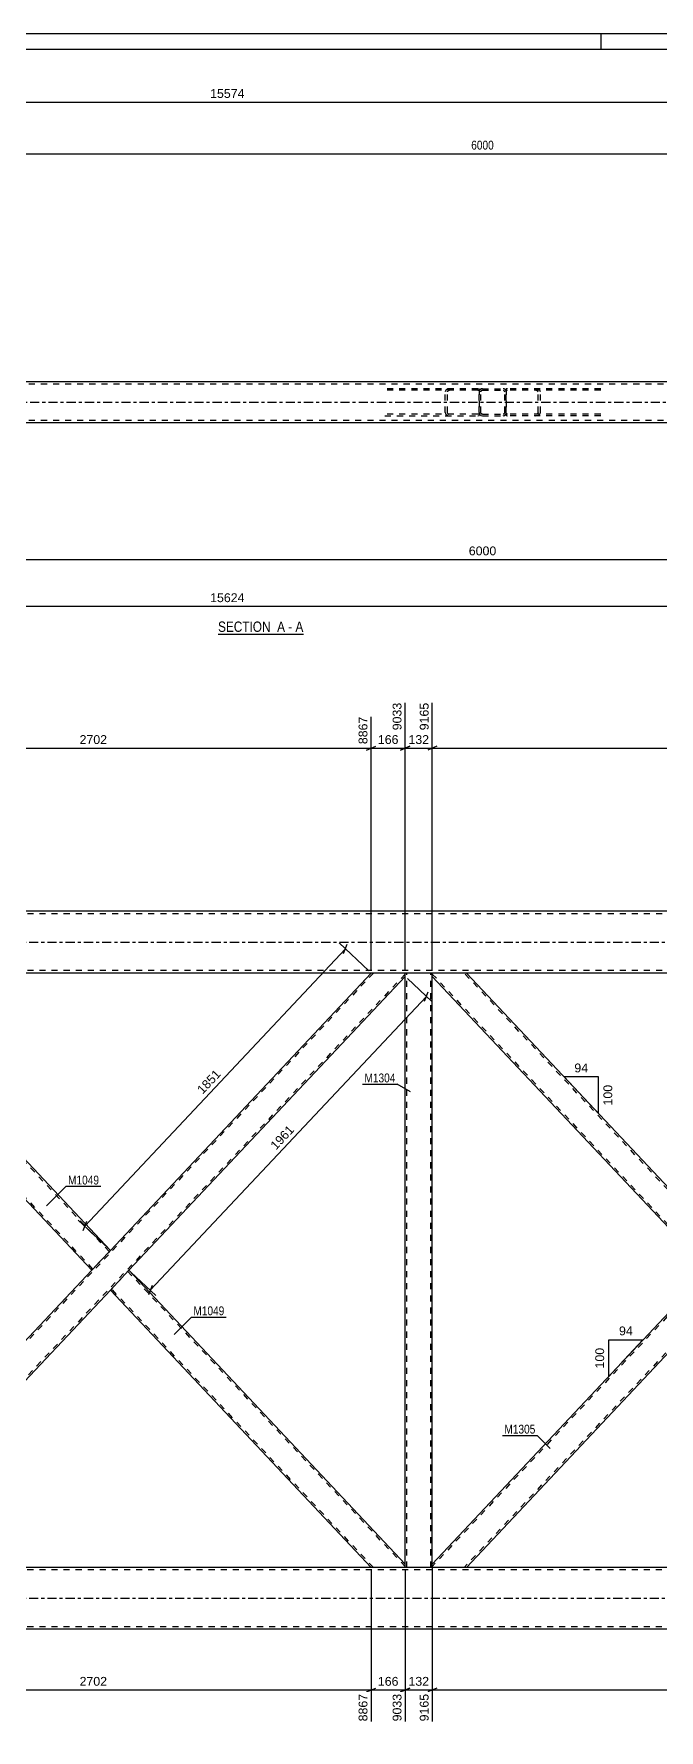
# Model space of a CAD drawing. Header units: millimetres. Extents: x -106 to 1083, y -547 to 294.
# Drawn here: x 479 to 682, y -255 to 294 of the extents above; entities that cross this region are included whole.
import ezdxf

# ---------------------------------------------------------------- set-up
doc = ezdxf.new("R2010")
doc.units = ezdxf.units.MM
doc.linetypes.add('DXK_LINE_DOT2', pattern=[3.9198, 1.9599, -1.9599])
doc.linetypes.add('DXK_LINE_DOT3', pattern=[5.9187, 2.979, -0.9799, 0.9799, -0.9799])
doc.styles.add('Arial', font='ARIAL.TTF', dxfattribs={"height": 0.2})
doc.styles.add('Arial Narrow', font='ARIALN.TTF', dxfattribs={"height": 0.2})

# ---------------------------------------------------------------- blocks, each defined once
blk = doc.blocks.new('Unknown-761556658-1163')
at = {"color": 5, "linetype": 'Continuous'}
for p, q in [((1083, 294.38), (-106, 294.38)), ((663, 289.38), (663, 294.38)), ((1078, 289.38), (-101, 289.38))]:
    blk.add_line(p, q, dxfattribs=at)
blk = doc.blocks.new('Unknown-761556658-12 - 4869')
at = {"color": 6, "linetype": 'Continuous'}
blk.add_line((538.76, 99.83), (566.41, 99.83), dxfattribs=at)
at = {"color": 0, "linetype": 'Continuous'}
blk.add_wipeout([(556.87, 100.58), (556.87, 104.08), (538.76, 104.08), (538.76, 100.58)], dxfattribs=at)
blk.add_wipeout([(560.48, 100.58), (560.48, 104.08), (557.92, 104.08), (557.92, 100.58)], dxfattribs=at)
at = {"color": 7, "linetype": 'Continuous', "style": 'Arial Narrow'}
blk.add_text('SECTION ', height=3.34, dxfattribs=at).set_placement((538.76, 100.58))
at = {"color": 0, "linetype": 'Continuous'}
blk.add_wipeout([(562.8, 100.58), (562.8, 104.08), (561.53, 104.08), (561.53, 100.58)], dxfattribs=at)
at = {"color": 7, "linetype": 'Continuous', "style": 'Arial Narrow'}
blk.add_text('A', height=3.34, dxfattribs=at).set_placement((557.92, 100.58))
at = {"color": 0, "linetype": 'Continuous'}
blk.add_wipeout([(566.41, 100.58), (566.41, 104.08), (563.85, 104.08), (563.85, 100.58)], dxfattribs=at)
at = {"color": 7, "linetype": 'Continuous', "style": 'Arial Narrow'}
for s, p in [('-', (561.53, 100.58)), ('A', (563.85, 100.58))]:
    blk.add_text(s, height=3.34, dxfattribs=at).set_placement(p)
blk = doc.blocks.new('Part-761556658-1682 - 1390')
at = {"color": 2, "linetype": 'Continuous'}
for p, q in [((793.01, -202.67), (414.68, -202.67)), ((968.84, -222.67), (45.43, -222.67))]:
    blk.add_line(p, q, dxfattribs=at)
at = {"color": 7, "linetype": 'DXK_LINE_DOT2'}
for p, q in [((968.84, -203.47), (45.43, -203.47)), ((968.84, -221.87), (45.43, -221.87))]:
    blk.add_line(p, q, dxfattribs=at)
at = {"color": 7, "linetype": 'DXK_LINE_DOT3'}
blk.add_line((45.43, -212.67), (968.84, -212.67), dxfattribs=at)
blk = doc.blocks.new('Part-761556658-1584 - 1390')
at = {"color": 7, "linetype": 'DXK_LINE_DOT2'}
for p, q in [((608.23, -10), (599.43, -10)), ((599.43, -11.1), (599.43, -10)), ((599.97, -202.67), (599.97, -10)), ((607.7, -202.67), (607.7, -10)), ((608.23, -11.1), (608.23, -10)), ((599.43, -202.67), (599.43, -201.57)), ((608.23, -202.67), (599.43, -202.67)), ((608.23, -202.67), (608.23, -201.57))]:
    blk.add_line(p, q, dxfattribs=at)
at = {"color": 2, "linetype": 'Continuous'}
for p, q in [((599.43, -201.57), (599.43, -11.1)), ((608.23, -201.57), (608.23, -11.1))]:
    blk.add_line(p, q, dxfattribs=at)
blk = doc.blocks.new('Part-761556658-1514 - 1390')
at = {"color": 2, "linetype": 'Continuous'}
for p, q in [((509.87, -106.33), (503.83, -112.76)), ((599.43, -201.57), (509.87, -106.33)), ((588.39, -202.67), (503.83, -112.76)), ((599.43, -202.67), (599.43, -201.57))]:
    blk.add_line(p, q, dxfattribs=at)
at = {"color": 7, "linetype": 'DXK_LINE_DOT2'}
for p, q in [((599.43, -202.34), (509.51, -106.72)), ((504.2, -112.37), (504.23, -112.34)), ((589.12, -202.67), (504.2, -112.37)), ((599.43, -202.67), (588.39, -202.67))]:
    blk.add_line(p, q, dxfattribs=at)
blk = doc.blocks.new('Part-761556658-1679 - 1390')
at = {"color": 7, "linetype": 'DXK_LINE_DOT2'}
for p, q in [((1035.51, 9.2), (45.43, 9.2)), ((1035.51, -9.2), (45.43, -9.2))]:
    blk.add_line(p, q, dxfattribs=at)
at = {"color": 2, "linetype": 'Continuous'}
for p, q in [((793.01, 10), (414.68, 10)), ((1035.51, -10), (83.17, -10))]:
    blk.add_line(p, q, dxfattribs=at)
at = {"color": 7, "linetype": 'DXK_LINE_DOT3'}
blk.add_line((45.43, 0), (1035.51, 0), dxfattribs=at)
blk = doc.blocks.new('Part-761556658-1837 - 1390')
at = {"color": 2, "linetype": 'Continuous'}
for p, q in [((608.23, -11.1), (608.23, -10)), ((703.83, -99.91), (619.28, -10)), ((697.79, -106.33), (608.23, -11.1)), ((703.1, -100.69), (697.79, -106.33)), ((703.62, -100.14), (703.1, -100.69)), ((703.83, -99.91), (703.62, -100.14))]:
    blk.add_line(p, q, dxfattribs=at)
at = {"color": 7, "linetype": 'DXK_LINE_DOT2'}
for p, q in [((619.28, -10), (608.23, -10)), ((698.16, -105.94), (608.23, -10.32)), ((703.47, -100.3), (618.55, -10)), ((703.38, -100.39), (703.1, -100.69)), ((703.62, -100.14), (703.47, -100.3)), ((698.16, -105.94), (698.19, -105.91))]:
    blk.add_line(p, q, dxfattribs=at)
blk = doc.blocks.new('Part-761556658-1842 - 1390')
at = {"color": 7, "linetype": 'DXK_LINE_DOT2'}
for p, q in [((789.12, -10), (608.23, -202.34)), ((799.43, -10.32), (618.55, -202.67)), ((799.43, -10), (788.39, -10)), ((703.83, -99.91), (697.79, -106.33)), ((709.87, -106.33), (703.83, -112.76)), ((619.28, -202.67), (608.23, -202.67))]:
    blk.add_line(p, q, dxfattribs=at)
at = {"color": 2, "linetype": 'Continuous'}
for p, q in [((788.39, -10), (703.83, -99.91)), ((799.43, -11.1), (799.43, -10)), ((799.43, -11.1), (709.87, -106.33)), ((697.79, -106.33), (608.23, -201.57)), ((703.83, -112.76), (619.28, -202.67)), ((608.23, -202.67), (608.23, -201.57))]:
    blk.add_line(p, q, dxfattribs=at)
blk = doc.blocks.new('Part-761556658-1847 - 1390')
at = {"color": 2, "linetype": 'Continuous'}
for p, q in [((408.23, -11.1), (408.23, -10)), ((503.83, -99.91), (419.28, -10)), ((497.79, -106.33), (408.23, -11.1)), ((503.1, -100.69), (497.79, -106.33)), ((503.83, -99.91), (503.1, -100.69))]:
    blk.add_line(p, q, dxfattribs=at)
at = {"color": 7, "linetype": 'DXK_LINE_DOT2'}
for p, q in [((419.28, -10), (408.23, -10)), ((498.16, -105.94), (408.23, -10.32)), ((503.47, -100.3), (418.55, -10)), ((503.78, -99.97), (503.1, -100.69)), ((498.16, -105.94), (498.19, -105.91))]:
    blk.add_line(p, q, dxfattribs=at)
blk = doc.blocks.new('Part-761556658-1852 - 1390')
at = {"color": 7, "linetype": 'DXK_LINE_DOT2'}
for p, q in [((589.12, -10), (408.23, -202.34)), ((599.43, -10.32), (418.55, -202.67)), ((599.43, -10), (588.39, -10)), ((503.83, -99.91), (497.79, -106.33)), ((509.87, -106.33), (503.83, -112.76)), ((409.36, -200.36), (408.23, -201.57)), ((408.23, -202.67), (408.23, -201.57)), ((419.28, -202.67), (408.23, -202.67))]:
    blk.add_line(p, q, dxfattribs=at)
at = {"color": 2, "linetype": 'Continuous'}
for p, q in [((588.39, -10), (503.83, -99.91)), ((599.43, -11.1), (599.43, -10)), ((599.43, -11.1), (509.87, -106.33)), ((497.79, -106.33), (409.36, -200.36)), ((503.83, -112.76), (419.28, -202.67))]:
    blk.add_line(p, q, dxfattribs=at)
blk = doc.blocks.new('Part-761556658-4938 - 4869')
at = {"color": 2, "linetype": 'Continuous'}
for p, q in [((1051.51, 181.66), (69.43, 181.66)), ((824.51, 168.32), (431.18, 168.32))]:
    blk.add_line(p, q, dxfattribs=at)
at = {"color": 7, "linetype": 'DXK_LINE_DOT2'}
for p, q in [((1059.51, 180.86), (69.43, 180.86)), ((1059.51, 169.12), (69.43, 169.12))]:
    blk.add_line(p, q, dxfattribs=at)
at = {"color": 7, "linetype": 'DXK_LINE_DOT3'}
blk.add_line((69.43, 174.99), (1059.51, 174.99), dxfattribs=at)
blk = doc.blocks.new('Part-761556658-5041 - 4869')
at = {"color": 7, "linetype": 'DXK_LINE_DOT2'}
for p, q in [((623.51, 178.73), (623.43, 178.32)), ((623.43, 171.66), (623.43, 178.32)), ((623.97, 178.32), (624.01, 178.53)), ((623.97, 171.66), (623.97, 178.32)), ((624.5, 179.39), (624.09, 179.31)), ((624.3, 178.82), (624.5, 178.86)), ((624.5, 179.39), (631.17, 179.39)), ((624.5, 178.86), (631.17, 178.86)), ((631.57, 179.31), (631.17, 179.39)), ((631.17, 178.86), (631.37, 178.82)), ((631.66, 178.53), (631.7, 178.32)), ((631.7, 171.66), (631.7, 178.32)), ((632.23, 178.32), (632.15, 178.73)), ((632.23, 171.66), (632.23, 178.32)), ((623.43, 171.66), (623.51, 171.25)), ((624.01, 171.45), (623.97, 171.66)), ((624.09, 170.67), (624.5, 170.59)), ((624.5, 171.12), (624.3, 171.16)), ((624.5, 171.12), (631.17, 171.12)), ((624.5, 170.59), (631.17, 170.59)), ((631.37, 171.16), (631.17, 171.12)), ((631.17, 170.59), (631.57, 170.67)), ((631.7, 171.66), (631.66, 171.45)), ((632.15, 171.25), (632.23, 171.66))]:
    blk.add_line(p, q, dxfattribs=at)
for centre, radius, start, end in [((624.5, 178.32), 1.07, 112.5, 157.5), ((624.5, 178.32), 0.533, 112.5, 157.5), ((631.17, 178.32), 0.533, 22.5, 67.5), ((631.17, 178.32), 1.07, 22.5, 67.5), ((624.5, 171.66), 1.07, 202.5, 247.5), ((624.5, 171.66), 0.533, 202.5, 247.5), ((631.17, 171.66), 0.533, 292.5, 337.5), ((631.17, 171.66), 1.07, 292.5, 337.5)]:
    blk.add_arc(centre, radius, start, end, dxfattribs=at)
blk = doc.blocks.new('Part-761556658-5047 - 4869')
at = {"color": 7, "linetype": 'DXK_LINE_DOT2'}
for p, q in [((632.66, 179.39), (632.23, 179.33)), ((632.23, 179.33), (632.23, 170.65)), ((632.23, 178.74), (632.38, 178.82)), ((632.38, 178.82), (632.66, 178.86)), ((662.82, 179.39), (632.66, 179.39)), ((662.82, 178.86), (632.66, 178.86)), ((642.37, 179.31), (641.81, 179.39)), ((641.81, 178.86), (642.09, 178.82)), ((642.49, 178.53), (642.55, 178.32)), ((642.55, 171.66), (642.55, 178.32)), ((643.28, 178.32), (643.17, 178.73)), ((643.28, 171.66), (643.28, 178.32)), ((632.38, 171.16), (632.23, 171.24)), ((632.23, 170.65), (632.66, 170.59)), ((632.66, 171.12), (632.38, 171.16)), ((662.82, 171.12), (632.66, 171.12)), ((662.82, 170.59), (632.66, 170.59)), ((642.09, 171.16), (641.81, 171.12)), ((641.81, 170.59), (642.37, 170.67)), ((642.55, 171.66), (642.49, 171.45)), ((643.17, 171.25), (643.28, 171.66))]:
    blk.add_line(p, q, dxfattribs=at)
for centre, radius, start, end in [((641.93, 178.17), 0.668, 32.4105, 75.4453), ((642.04, 178.01), 1.34, 32.4105, 75.4453), ((641.93, 171.81), 0.668, 284.5547, 327.5895), ((642.04, 171.96), 1.34, 284.5547, 327.5895)]:
    blk.add_arc(centre, radius, start, end, dxfattribs=at)
blk = doc.blocks.new('Part-761556658-5050 - 4869')
at = {"color": 7, "linetype": 'DXK_LINE_DOT2'}
for p, q in [((623, 179.39), (592.85, 179.39)), ((623, 178.86), (592.85, 178.86)), ((612.5, 178.73), (612.39, 178.32)), ((612.39, 171.66), (612.39, 178.32)), ((613.12, 178.32), (613.18, 178.53)), ((613.12, 171.66), (613.12, 178.32)), ((613.85, 179.39), (613.29, 179.31)), ((613.57, 178.82), (613.85, 178.86)), ((623, 179.39), (623.43, 179.33)), ((623, 178.86), (623.28, 178.82)), ((623.28, 178.82), (623.43, 178.74)), ((623.43, 179.33), (623.43, 170.65)), ((623, 171.12), (592.85, 171.12)), ((592.85, 170.59), (623, 170.59)), ((612.39, 171.66), (612.5, 171.25)), ((613.18, 171.45), (613.12, 171.66)), ((613.29, 170.67), (613.85, 170.59)), ((613.85, 171.12), (613.57, 171.16)), ((623.28, 171.16), (623, 171.12)), ((623, 170.59), (623.43, 170.65)), ((623.43, 171.24), (623.28, 171.16))]:
    blk.add_line(p, q, dxfattribs=at)
for centre, radius, start, end in [((613.63, 178.01), 1.34, 104.5547, 147.5896), ((613.74, 178.17), 0.668, 104.5547, 147.5896), ((613.63, 171.96), 1.34, 212.4104, 255.4453), ((613.74, 171.81), 0.668, 212.4104, 255.4453)]:
    blk.add_arc(centre, radius, start, end, dxfattribs=at)
blk = doc.blocks.new('AngleDimension-761556658-21363 - 1390')
at = {"color": 7, "linetype": 'Continuous'}
for p, q in [((665.44, -128.93), (676.54, -128.93)), ((665.44, -140.73), (676.54, -128.93)), ((665.44, -140.73), (665.44, -128.93)), ((668.97, -136.99), (676.54, -128.93))]:
    blk.add_line(p, q, dxfattribs=at)
at = {"color": 0}
for points in [[(673.81, -128.03), (673.81, -123.83), (668.17, -123.83), (668.17, -128.03)], [(664.54, -130.9), (660.34, -130.9), (660.34, -138.77), (664.54, -138.77)]]:
    blk.add_wipeout(points, dxfattribs=at)
at = {"color": 3, "style": 'Arial'}
blk.add_text('94', height=2.865, dxfattribs=at).set_placement((668.77, -127.43))
blk.add_text('100', height=2.865, rotation=90.0002, dxfattribs=at).set_placement((663.94, -138.17))
blk = doc.blocks.new('StraightDimension-761556658-20605 - 1390')
at = {"color": 7, "linetype": 'Continuous'}
for p, q in [((608.23, -9), (608.23, 77.58)), ((788.39, -9), (788.39, 75.3)), ((609.73, 63.48), (606.73, 62.28)), ((608.23, 62.88), (788.39, 62.88)), ((786.89, 62.28), (789.89, 63.48))]:
    blk.add_line(p, q, dxfattribs=at)
at = {"color": 0, "linetype": 'Continuous'}
blk.add_wipeout([(787.79, 75.9), (783.59, 75.9), (783.59, 63.58), (787.79, 63.58)], dxfattribs=at)
at = {"color": 0}
blk.add_wipeout([(703.36, 63.63), (703.36, 67.83), (693.26, 67.83), (693.26, 63.63)], dxfattribs=at)
at = {"color": 3, "linetype": 'Continuous', "style": 'Arial'}
blk.add_text('11867', height=2.865, rotation=90.0002, dxfattribs=at).set_placement((787.19, 64.18))
at = {"color": 3, "style": 'Arial'}
blk.add_text('2702', height=2.865, dxfattribs=at).set_placement((693.86, 64.23))
blk = doc.blocks.new('StraightDimension-761556658-20606 - 1390')
at = {"color": 7, "linetype": 'Continuous'}
for p, q in [((599.43, -9), (599.43, 77.58)), ((608.23, -9), (608.23, 77.58)), ((597.93, 62.28), (600.93, 63.48)), ((599.43, 62.88), (608.23, 62.88)), ((609.73, 63.48), (606.73, 62.28))]:
    blk.add_line(p, q, dxfattribs=at)
at = {"color": 0}
blk.add_wipeout([(607.77, 63.63), (607.77, 67.83), (599.9, 67.83), (599.9, 63.63)], dxfattribs=at)
at = {"color": 0, "linetype": 'Continuous'}
blk.add_wipeout([(607.63, 78.18), (603.43, 78.18), (603.43, 68.08), (607.63, 68.08)], dxfattribs=at)
at = {"color": 3, "linetype": 'Continuous', "style": 'Arial'}
blk.add_text('9165', height=2.865, rotation=90.0002, dxfattribs=at).set_placement((607.03, 68.68))
at = {"color": 3, "style": 'Arial'}
blk.add_text('132', height=2.865, dxfattribs=at).set_placement((600.5, 64.23))
blk = doc.blocks.new('StraightDimension-761556658-20607 - 1390')
at = {"color": 7, "linetype": 'Continuous'}
for p, q in [((599.43, -9), (599.43, 77.58)), ((588.39, -9), (588.39, 73.08)), ((586.89, 62.28), (589.89, 63.48)), ((588.39, 62.88), (599.43, 62.88)), ((600.93, 63.48), (597.93, 62.28))]:
    blk.add_line(p, q, dxfattribs=at)
at = {"color": 0}
blk.add_wipeout([(597.85, 63.63), (597.85, 67.83), (589.98, 67.83), (589.98, 63.63)], dxfattribs=at)
at = {"color": 0, "linetype": 'Continuous'}
blk.add_wipeout([(598.83, 78.18), (594.63, 78.18), (594.63, 68.08), (598.83, 68.08)], dxfattribs=at)
at = {"color": 3, "linetype": 'Continuous', "style": 'Arial'}
blk.add_text('9033', height=2.865, rotation=90.0002, dxfattribs=at).set_placement((598.23, 68.68))
at = {"color": 3, "style": 'Arial'}
blk.add_text('166', height=2.865, dxfattribs=at).set_placement((590.58, 64.23))
blk = doc.blocks.new('StraightDimension-761556658-20608 - 1390')
at = {"color": 7, "linetype": 'Continuous'}
for p, q in [((408.23, -9), (408.23, 77.58)), ((588.39, -9), (588.39, 73.08)), ((409.73, 63.48), (406.73, 62.28)), ((408.23, 62.88), (588.39, 62.88)), ((586.89, 62.28), (589.89, 63.48))]:
    blk.add_line(p, q, dxfattribs=at)
at = {"color": 0, "linetype": 'Continuous'}
blk.add_wipeout([(587.79, 73.68), (583.59, 73.68), (583.59, 63.58), (587.79, 63.58)], dxfattribs=at)
at = {"color": 0}
blk.add_wipeout([(503.36, 63.63), (503.36, 67.83), (493.26, 67.83), (493.26, 63.63)], dxfattribs=at)
at = {"color": 3, "linetype": 'Continuous', "style": 'Arial'}
blk.add_text('8867', height=2.865, rotation=90.0002, dxfattribs=at).set_placement((587.19, 64.18))
at = {"color": 3, "style": 'Arial'}
blk.add_text('2702', height=2.865, dxfattribs=at).set_placement((493.86, 64.23))
blk = doc.blocks.new('StraightDimension-761556658-20781 - 1390')
at = {"color": 7, "linetype": 'Continuous'}
for p, q in [((608.23, -202.57), (608.23, -252.55)), ((788.39, -203.67), (788.39, -254.78)), ((609.73, -241.76), (606.73, -242.96)), ((786.89, -242.96), (789.89, -241.76)), ((608.23, -242.36), (788.39, -242.36))]:
    blk.add_line(p, q, dxfattribs=at)
at = {"color": 0}
blk.add_wipeout([(703.36, -241.61), (703.36, -237.41), (693.26, -237.41), (693.26, -241.61)], dxfattribs=at)
at = {"color": 0, "linetype": 'Continuous'}
blk.add_wipeout([(787.79, -243.06), (783.59, -243.06), (783.59, -255.38), (787.79, -255.38)], dxfattribs=at)
at = {"color": 3, "style": 'Arial'}
blk.add_text('2702', height=2.865, dxfattribs=at).set_placement((693.86, -241.01))
at = {"color": 3, "linetype": 'Continuous', "style": 'Arial'}
blk.add_text('11867', height=2.865, rotation=90.0002, dxfattribs=at).set_placement((787.19, -254.78))
blk = doc.blocks.new('StraightDimension-761556658-20782 - 1390')
at = {"color": 7, "linetype": 'Continuous'}
for p, q in [((608.23, -202.57), (608.23, -252.55)), ((599.43, -203.67), (599.43, -252.55)), ((597.93, -242.96), (600.93, -241.76)), ((609.73, -241.76), (606.73, -242.96)), ((599.43, -242.36), (608.23, -242.36))]:
    blk.add_line(p, q, dxfattribs=at)
at = {"color": 0}
blk.add_wipeout([(607.77, -241.61), (607.77, -237.41), (599.9, -237.41), (599.9, -241.61)], dxfattribs=at)
at = {"color": 0, "linetype": 'Continuous'}
blk.add_wipeout([(607.63, -243.06), (603.43, -243.06), (603.43, -253.15), (607.63, -253.15)], dxfattribs=at)
at = {"color": 3, "style": 'Arial'}
blk.add_text('132', height=2.865, dxfattribs=at).set_placement((600.5, -241.01))
at = {"color": 3, "linetype": 'Continuous', "style": 'Arial'}
blk.add_text('9165', height=2.865, rotation=90.0002, dxfattribs=at).set_placement((607.03, -252.55))
blk = doc.blocks.new('StraightDimension-761556658-20783 - 1390')
at = {"color": 7, "linetype": 'Continuous'}
for p, q in [((588.39, -203.67), (588.39, -252.55)), ((599.43, -203.67), (599.43, -252.55)), ((586.89, -242.96), (589.89, -241.76)), ((600.93, -241.76), (597.93, -242.96)), ((588.39, -242.36), (599.43, -242.36))]:
    blk.add_line(p, q, dxfattribs=at)
at = {"color": 0}
blk.add_wipeout([(597.85, -241.61), (597.85, -237.41), (589.98, -237.41), (589.98, -241.61)], dxfattribs=at)
at = {"color": 0, "linetype": 'Continuous'}
blk.add_wipeout([(598.83, -243.06), (594.63, -243.06), (594.63, -253.15), (598.83, -253.15)], dxfattribs=at)
at = {"color": 3, "style": 'Arial'}
blk.add_text('166', height=2.865, dxfattribs=at).set_placement((590.58, -241.01))
at = {"color": 3, "linetype": 'Continuous', "style": 'Arial'}
blk.add_text('9033', height=2.865, rotation=90.0002, dxfattribs=at).set_placement((598.23, -252.55))
blk = doc.blocks.new('StraightDimension-761556658-20784 - 1390')
at = {"color": 7, "linetype": 'Continuous'}
for p, q in [((408.23, -202.57), (408.23, -252.55)), ((588.39, -203.67), (588.39, -252.55)), ((409.73, -241.76), (406.73, -242.96)), ((586.89, -242.96), (589.89, -241.76)), ((408.23, -242.36), (588.39, -242.36))]:
    blk.add_line(p, q, dxfattribs=at)
at = {"color": 0}
blk.add_wipeout([(503.36, -241.61), (503.36, -237.41), (493.26, -237.41), (493.26, -241.61)], dxfattribs=at)
at = {"color": 0, "linetype": 'Continuous'}
blk.add_wipeout([(587.79, -243.06), (583.59, -243.06), (583.59, -253.15), (587.79, -253.15)], dxfattribs=at)
at = {"color": 3, "style": 'Arial'}
blk.add_text('2702', height=2.865, dxfattribs=at).set_placement((493.86, -241.01))
at = {"color": 3, "linetype": 'Continuous', "style": 'Arial'}
blk.add_text('8867', height=2.865, rotation=90.0002, dxfattribs=at).set_placement((587.19, -252.55))
blk = doc.blocks.new('AngleDimension-761556658-21349 - 1390')
at = {"color": 7, "linetype": 'Continuous'}
for p, q in [((660.11, -53.42), (650.97, -43.7)), ((662.07, -43.7), (650.97, -43.7)), ((662.07, -55.5), (650.97, -43.7)), ((662.07, -55.5), (662.07, -43.7))]:
    blk.add_line(p, q, dxfattribs=at)
at = {"color": 0}
for points in [[(659.34, -42.8), (659.34, -38.6), (653.69, -38.6), (653.69, -42.8)], [(667.17, -45.66), (662.97, -45.66), (662.97, -53.53), (667.17, -53.53)]]:
    blk.add_wipeout(points, dxfattribs=at)
at = {"color": 3, "style": 'Arial'}
blk.add_text('94', height=2.865, dxfattribs=at).set_placement((654.29, -42.2))
blk.add_text('100', height=2.865, rotation=90.0002, dxfattribs=at).set_placement((666.57, -52.93))
blk = doc.blocks.new('StraightDimension-761556658-21664 - 1390')
at = {"color": 7, "linetype": 'Continuous'}
for p, q in [((495.52, -92.09), (580.07, -2.18)), ((587.66, -9.31), (578, -0.23)), ((579.48, -3.69), (580.67, -0.68)), ((503.1, -99.23), (493.44, -90.14)), ((496.11, -90.59), (494.93, -93.6))]:
    blk.add_line(p, q, dxfattribs=at)
at = {"color": 0}
blk.add_wipeout([(540.71, -42.95), (537.65, -40.07), (530.73, -47.42), (533.79, -50.3)], dxfattribs=at)
at = {"color": 3, "style": 'Arial'}
blk.add_text('1851', height=2.865, rotation=46.7591, dxfattribs=at).set_placement((533.77, -49.45))
blk = doc.blocks.new('StraightDimension-761556658-21693 - 1390')
at = {"color": 7, "linetype": 'Continuous'}
for p, q in [((600.16, -11.79), (608.09, -19.24)), ((605.75, -19.1), (606.93, -16.09)), ((516.78, -112.83), (606.34, -17.6)), ((510.6, -107.02), (518.53, -114.47)), ((517.37, -111.32), (516.19, -114.33))]:
    blk.add_line(p, q, dxfattribs=at)
at = {"color": 0}
blk.add_wipeout([(564.47, -61.02), (561.41, -58.14), (554.49, -65.5), (557.55, -68.37)], dxfattribs=at)
at = {"color": 3, "style": 'Arial'}
blk.add_text('1961', height=2.865, rotation=46.7591, dxfattribs=at).set_placement((557.53, -67.53))
blk = doc.blocks.new('StraightDimension-761556658-5229 - 4869')
at = {"color": 7, "linetype": 'Continuous'}
for p, q in [((424.51, 187.49), (424.51, 264.16)), ((824.51, 187.49), (824.51, 265.99)), ((426.01, 256.15), (423.01, 254.95)), ((424.51, 255.55), (824.51, 255.55)), ((823.01, 254.95), (826.01, 256.15))]:
    blk.add_line(p, q, dxfattribs=at)
at = {"color": 0, "linetype": 'Continuous'}
blk.add_wipeout([(823.91, 266.59), (819.71, 266.59), (819.71, 256.25), (823.91, 256.25)], dxfattribs=at)
at = {"color": 0}
blk.add_wipeout([(628.76, 256.3), (628.76, 260.5), (620.25, 260.5), (620.25, 256.3)], dxfattribs=at)
at = {"color": 3, "linetype": 'Continuous', "style": 'Arial Narrow'}
blk.add_text('12049', height=2.863, rotation=90.0002, dxfattribs=at).set_placement((823.31, 256.85))
at = {"color": 3, "style": 'Arial Narrow'}
blk.add_text('6000', height=2.863, dxfattribs=at).set_placement((620.85, 256.9))
blk = doc.blocks.new('StraightDimension-761556658-20385 - 4869')
at = {"color": 7, "linetype": 'Continuous'}
blk.add_line((24, 272.28), (1059.51, 272.28), dxfattribs=at)
at = {"color": 0}
blk.add_wipeout([(547.91, 273.03), (547.91, 277.23), (535.59, 277.23), (535.59, 273.03)], dxfattribs=at)
at = {"color": 3, "style": 'Arial'}
blk.add_text('15574', height=2.865, dxfattribs=at).set_placement((536.19, 273.63))
blk = doc.blocks.new('StraightDimension-761556658-20452 - 4869')
at = {"color": 7, "linetype": 'Continuous'}
for p, q in [((424.51, 143.08), (424.51, 113.84)), ((824.51, 142.35), (824.51, 111.62)), ((426.01, 124.64), (423.01, 123.44)), ((424.51, 124.04), (824.51, 124.04)), ((823.01, 123.44), (826.01, 124.64))]:
    blk.add_line(p, q, dxfattribs=at)
at = {"color": 0}
blk.add_wipeout([(629.56, 124.79), (629.56, 128.99), (619.46, 128.99), (619.46, 124.79)], dxfattribs=at)
at = {"color": 0, "linetype": 'Continuous'}
blk.add_wipeout([(823.91, 123.34), (819.71, 123.34), (819.71, 111.02), (823.91, 111.02)], dxfattribs=at)
at = {"color": 3, "style": 'Arial'}
blk.add_text('6000', height=2.865, dxfattribs=at).set_placement((620.06, 125.39))
at = {"color": 3, "linetype": 'Continuous', "style": 'Arial'}
blk.add_text('12049', height=2.865, rotation=90.0002, dxfattribs=at).set_placement((823.31, 111.62))
blk = doc.blocks.new('StraightDimension-761556658-20561 - 4869')
at = {"color": 7, "linetype": 'Continuous'}
blk.add_line((22.33, 108.86), (1061.17, 108.86), dxfattribs=at)
at = {"color": 0}
blk.add_wipeout([(547.91, 109.61), (547.91, 113.81), (535.59, 113.81), (535.59, 109.61)], dxfattribs=at)
at = {"color": 3, "style": 'Arial'}
blk.add_text('15624', height=2.865, dxfattribs=at).set_placement((536.19, 110.21))
blk = doc.blocks.new('Mark-761556658-20246 - 1390')
at = {"color": 0}
blk.add_wipeout([(540.82, -120.91), (540.82, -117.91), (530.76, -117.91), (530.76, -120.91)], dxfattribs=at)
blk.add_wipeout([(540.82, -120.91), (540.82, -117.91), (530.76, -117.91), (530.76, -120.91)], dxfattribs=at)
at = {"color": 30, "linetype": 'Continuous'}
for p, q in [((524.51, -127.17), (530.16, -121.51)), ((530.16, -121.51), (541.42, -121.51))]:
    blk.add_line(p, q, dxfattribs=at)
at = {"color": 3, "style": 'Arial Narrow'}
blk.add_text('M1049', height=2.863, dxfattribs=at).set_placement((530.76, -120.91))
blk = doc.blocks.new('Mark-761556658-20261 - 1390')
at = {"color": 0}
blk.add_wipeout([(596.28, -45.45), (596.28, -42.45), (586.23, -42.45), (586.23, -45.45)], dxfattribs=at)
blk.add_wipeout([(596.28, -45.45), (596.28, -42.45), (586.23, -42.45), (586.23, -45.45)], dxfattribs=at)
at = {"color": 30, "linetype": 'Continuous'}
for p in [(585.63, -46.05), (601.21, -48.55)]:
    blk.add_line(p, (596.88, -46.05), dxfattribs=at)
at = {"color": 3, "style": 'Arial Narrow'}
blk.add_text('M1304', height=2.863, dxfattribs=at).set_placement((586.23, -45.45))
blk = doc.blocks.new('Mark-761556658-20276 - 1390')
at = {"color": 0}
blk.add_wipeout([(641.65, -159.27), (641.65, -156.27), (631.6, -156.27), (631.6, -159.27)], dxfattribs=at)
blk.add_wipeout([(641.65, -159.27), (641.65, -156.27), (631.6, -156.27), (631.6, -159.27)], dxfattribs=at)
at = {"color": 30, "linetype": 'Continuous'}
for p in [(631, -159.87), (646.49, -164.11)]:
    blk.add_line(p, (642.25, -159.87), dxfattribs=at)
at = {"color": 3, "style": 'Arial Narrow'}
blk.add_text('M1305', height=2.863, dxfattribs=at).set_placement((631.6, -159.27))
blk = doc.blocks.new('Mark-761556658-20279 - 1390')
at = {"color": 0}
blk.add_wipeout([(500.17, -78.54), (500.17, -75.54), (490.12, -75.54), (490.12, -78.54)], dxfattribs=at)
blk.add_wipeout([(500.17, -78.54), (500.17, -75.54), (490.12, -75.54), (490.12, -78.54)], dxfattribs=at)
at = {"color": 30, "linetype": 'Continuous'}
for p, q in [((483.16, -85.5), (489.52, -79.14)), ((489.52, -79.14), (500.77, -79.14))]:
    blk.add_line(p, q, dxfattribs=at)
at = {"color": 3, "style": 'Arial Narrow'}
blk.add_text('M1049', height=2.863, dxfattribs=at).set_placement((490.12, -78.54))

msp = doc.modelspace()

# ---------------------------------------------------------------- block references
for name in ['Unknown-761556658-1163', 'Part-761556658-4938 - 4869', 'Part-761556658-5050 - 4869', 'Part-761556658-5041 - 4869', 'Part-761556658-5047 - 4869', 'Part-761556658-1679 - 1390', 'Part-761556658-1847 - 1390', 'Part-761556658-1852 - 1390', 'Part-761556658-1584 - 1390', 'Part-761556658-1837 - 1390', 'Part-761556658-1842 - 1390', 'Part-761556658-1514 - 1390', 'Part-761556658-1682 - 1390']:
    msp.add_blockref(name, (0, 0))

# ---------------------------------------------------------------- next in the draw order: block references
for name in ['StraightDimension-761556658-5229 - 4869', 'StraightDimension-761556658-20452 - 4869', 'Unknown-761556658-12 - 4869', 'StraightDimension-761556658-20605 - 1390', 'AngleDimension-761556658-21349 - 1390', 'Mark-761556658-20246 - 1390', 'AngleDimension-761556658-21363 - 1390', 'Mark-761556658-20276 - 1390', 'StraightDimension-761556658-20781 - 1390']:
    msp.add_blockref(name, (0, 0))

# ---------------------------------------------------------------- next in the draw order: block references
for name in ['StraightDimension-761556658-20385 - 4869', 'StraightDimension-761556658-20561 - 4869', 'StraightDimension-761556658-20606 - 1390', 'StraightDimension-761556658-20782 - 1390']:
    msp.add_blockref(name, (0, 0))

# ---------------------------------------------------------------- next in the draw order: block references
for name in ['StraightDimension-761556658-20607 - 1390', 'StraightDimension-761556658-20783 - 1390']:
    msp.add_blockref(name, (0, 0))

# ---------------------------------------------------------------- next in the draw order: block references
for name in ['StraightDimension-761556658-20608 - 1390', 'StraightDimension-761556658-20784 - 1390']:
    msp.add_blockref(name, (0, 0))

# ---------------------------------------------------------------- next in the draw order: block references
msp.add_blockref('StraightDimension-761556658-21664 - 1390', (0, 0))

# ---------------------------------------------------------------- next in the draw order: block references
for name in ['StraightDimension-761556658-21693 - 1390', 'Mark-761556658-20279 - 1390']:
    msp.add_blockref(name, (0, 0))

# ---------------------------------------------------------------- next in the draw order: block references
msp.add_blockref('Mark-761556658-20261 - 1390', (0, 0))

doc.saveas('drawing.dxf')
